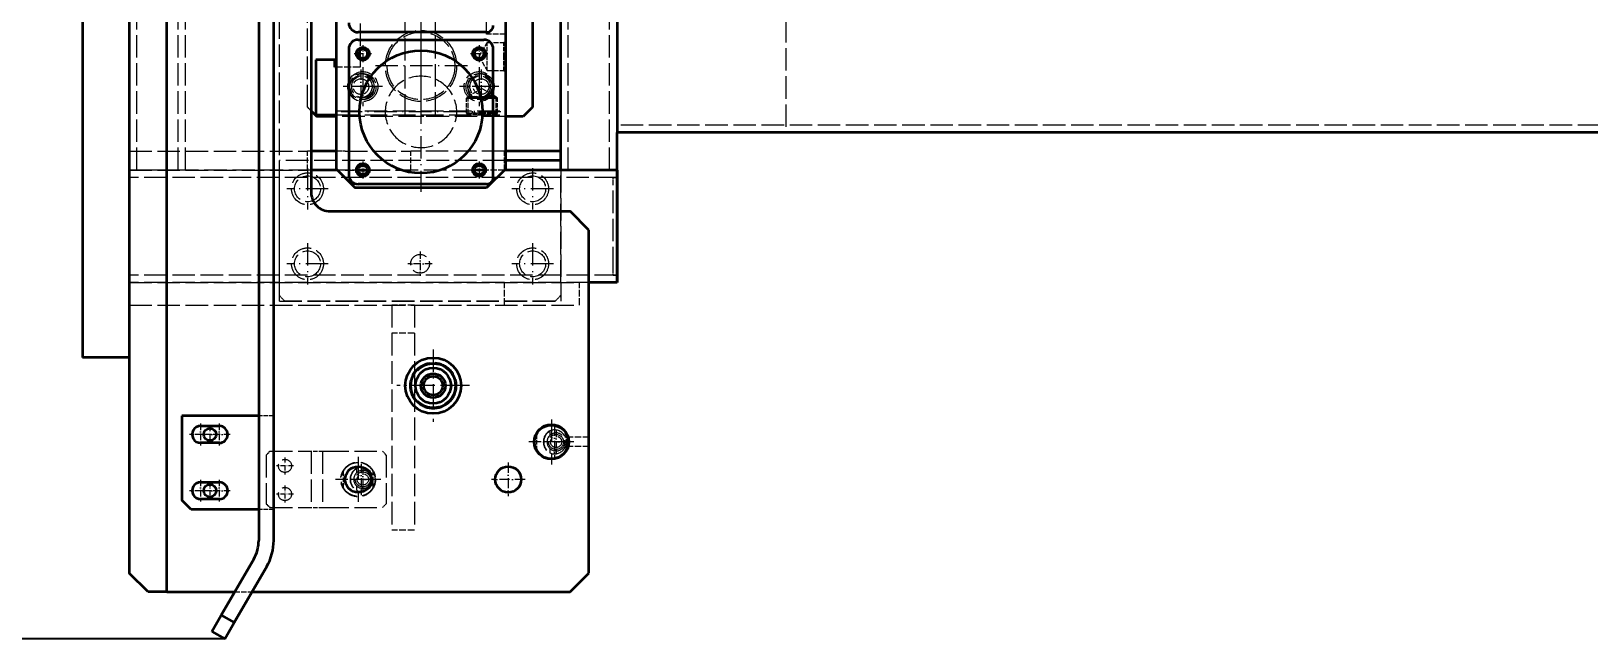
# Model space of a CAD drawing. Extents: x 0 to 18500, y -51 to 3802.
# Drawn here: x 1133 to 1964, y 2345 to 2670 of the extents above; entities that cross this region are included whole.
import ezdxf

# ---------------------------------------------------------------- set-up
doc = ezdxf.new("R2010")
doc.units = 0
doc.header["$MEASUREMENT"] = 0
for name, pattern in [('CENTER-HOKUTO', [23, 20, -1, 1, -1]), ('DASHDOT', [18.5, 12, -3, 0.5, -3]), ('DASHED', [15, 12, -3]), ('HIDDEN-HOKUTO', [3.8, 2.5, -1.3])]:
    doc.linetypes.add(name, pattern=pattern)
doc.layers.get('0').update_dxf_attribs({"linetype": 'CONTINUOUS'})
doc.layers.get('DEFPOINTS').update_dxf_attribs({"linetype": 'CONTINUOUS'})
for name, color, linetype in [('AM_7', 2, 'CENTER-HOKUTO'), ('AM_HID', 1, 'HIDDEN-HOKUTO'), ('WORD_DIM', 253, 'CONTINUOUS')]:
    doc.layers.add(name, color=color, linetype=linetype)
doc.styles.get("Standard").update_dxf_attribs({"font": 'romans.shx', "bigfont": 'bigfont.shx'})
doc.dimstyles.new('1-8', dxfattribs={"dimscale": 8, "dimtxt": 3.5, "dimasz": 3, "dimexe": 1, "dimexo": 0, "dimgap": 1, "dimtad": 3, "dimdsep": 46, "dimtxsty": 'Standard', "dimblk1": 'OPEN', "dimblk2": 'OPEN', "dimsah": 1, "dimcen": 0, "dimclrd": 256, "dimclre": 256, "dimclrt": 3, "dimadec": 0, "dimazin": 0, "dimtfac": 1, "dimtmove": 0, "dimatfit": 3, "dimldrblk": 'OPEN', "dimfxl": 0, "dimtolj": 1, "dimtzin": 0, "dimarcsym": 0})

# ---------------------------------------------------------------- blocks, each defined once
blk = doc.blocks.new('_OPEN')
at = {"color": 0}
for p, q in [((-1, 0.167), (0, 0)), ((-1, -0.167), (0, 0)), ((0, 0), (-1, 0))]:
    blk.add_line(p, q, dxfattribs=at)
blk = doc.blocks.new('*D1560')
at = {"layer": 'DEFPOINTS', "color": 0, "linetype": 'Continuous'}
for p in [(1359.89, 3445), (800.9, 2345.46), (1236.62, 2345.46)]:
    blk.add_point(p, dxfattribs=at)
at = {"layer": 'WORD_DIM', "linetype": 'Continuous', "lineweight": -2}
for p, q in [((1359.89, 3445), (792.9, 3445)), ((800.9, 3421), (800.9, 2369.46)), ((1236.62, 2345.46), (792.9, 2345.46))]:
    blk.add_line(p, q, dxfattribs=at)
at = {"layer": 'WORD_DIM', "linetype": 'Continuous', "lineweight": -2, "xscale": 24, "yscale": 24, "zscale": 24}
for p, rotation in [((800.9, 3445), 90), ((800.9, 2345.46), 270)]:
    blk.add_blockref('_OPEN', p, dxfattribs=dict(at, rotation=rotation))
at = {"layer": 'WORD_DIM', "color": 3, "linetype": 'Continuous', "insert": (778.9, 2895.23), "char_height": 28, "attachment_point": 5, "rotation": 90}
blk.add_mtext('\\A1;1100', dxfattribs=at)

msp = doc.modelspace()

# ---------------------------------------------------------------- linework, layer by layer
at = {"color": 7, "lineweight": 35}
for p, q in [((1282.625, 3165.49167), (1282.62427, 2583.49167)), ((1254.62488, 3150.49167), (1254.6239, 2397.99423)), ((1262.6239, 2397.99423), (1262.62488, 3150.49167)), ((1296.12439, 2595.99167), (1296.125, 3142.99167)), ((1386.125, 3142.99155), (1386.12439, 2595.99155)), ((1415.62476, 2595.49142), (1415.62549, 3145.49142)), ((1400.62549, 3111.99142), (1400.62488, 2628.99142)), ((1185.62464, 2890.49191), (1185.62403, 2380.49173)), ((1205.62403, 2370.49173), (1205.62451, 2795.49167)), ((1160.62427, 2705.49179), (1160.62415, 2655.49179)), ((1185.62427, 2705.49179), (1185.62415, 2655.49179)), ((1376.12439, 2668.99155), (1307.62439, 2668.99155)), ((1445.62488, 2669.49142), (1445.62476, 2621.49142)), ((1302.62439, 2659.99155), (1302.62439, 2592.99155)), ((1307.62439, 2664.99155), (1374.62439, 2664.99155)), ((1379.62439, 2591.49155), (1379.62439, 2659.99155)), ((1160.62427, 2655.49179), (1160.62415, 2495.49179)), ((1185.62427, 2655.49179), (1185.62415, 2495.49173)), ((1285.12464, 2654.34164), (1285.12464, 2624.99167)), ((1445.62476, 2595.49142), (1445.62488, 2615.49142)), ((2389.62464, 2615.4902), (1445.62488, 2615.49142)), ((1415.625, 2605.49142), (1386.12415, 2605.49142)), ((1415.62488, 2600.49142), (1386.12427, 2600.49142)), ((1445.62476, 2595.49142), (1385.62415, 2595.49142)), ((1376.12439, 2585.99155), (1306.12439, 2585.99155)), ((1376.12439, 2587.99155), (1307.62439, 2587.99155)), ((1445.62464, 2589.49142), (1445.62464, 2541.49142)), ((1445.62464, 2542.49142), (1445.62476, 2588.49142)), ((1292.62427, 2573.49167), (1420.62427, 2573.49142)), ((1430.62403, 2380.49142), (1430.62427, 2563.49142)), ((1185.62415, 2495.49173), (1160.62415, 2495.49179)), ((1213.62415, 2464.49173), (1213.62403, 2419.49173)), ((1252.62415, 2464.49167), (1213.62415, 2464.49173)), ((1252.62403, 2414.49167), (1218.62403, 2414.49173)), ((1251.94434, 2387.99423), (1234.69568, 2358.11862)), ((1241.62378, 2354.11862), (1258.87256, 2383.99423)), ((1205.62403, 2370.49173), (1241.83911, 2370.49167)), ((1251.07679, 2370.49167), (1420.62403, 2370.49149))]:
    msp.add_line(p, q, dxfattribs=at)
at = {"color": 7, "lineweight": 35, "ltscale": 0.15}
for p, q in [((1445.62488, 2675.49142), (1445.62488, 2669.49142)), ((1445.62488, 2621.49142), (1445.62488, 2615.49142)), ((1445.62476, 2595.49142), (1445.62476, 2589.49142)), ((1445.62464, 2541.49142), (1445.62464, 2535.49142))]:
    msp.add_line(p, q, dxfattribs=at)
at = {"color": 7, "lineweight": 35, "ltscale": 0.25}
for p, q in [((1295.12464, 2654.34164), (1285.12464, 2654.34164)), ((1223.62415, 2458.99173), (1233.62415, 2458.99167)), ((1233.62415, 2449.99167), (1223.62415, 2449.99173)), ((1223.62403, 2428.99173), (1233.62403, 2428.99167)), ((1233.62403, 2419.99167), (1223.62403, 2419.99173)), ((1205.62403, 2370.49173), (1195.62403, 2370.49173))]:
    msp.add_line(p, q, dxfattribs=at)
at = {"color": 7, "lineweight": 35, "ltscale": 0.1}
for p, q in [((1295.12464, 2650.34164), (1295.12464, 2654.34164)), ((1445.62488, 2591.49142), (1445.62488, 2595.49142))]:
    msp.add_line(p, q, dxfattribs=at)
at = {"color": 7, "lineweight": 35, "ltscale": 0.024994}
msp.add_line((1296.12439, 2650.34164), (1295.12464, 2650.34164), dxfattribs=at)
at = {"color": 7, "lineweight": 35, "ltscale": 0.106092}
msp.add_line((1282.62415, 2626.99228), (1285.62488, 2623.99155), dxfattribs=at)
at = {"color": 7, "lineweight": 35, "ltscale": 0.274994}
msp.add_line((1285.12464, 2624.99167), (1296.12439, 2624.99155), dxfattribs=at)
at = {"color": 7, "lineweight": 35, "ltscale": 0.262488}
msp.add_line((1296.12439, 2623.99155), (1285.62488, 2623.99155), dxfattribs=at)
at = {"color": 7, "lineweight": 35, "ltscale": 0.237512}
msp.add_line((1395.62488, 2623.99142), (1386.12439, 2623.99142), dxfattribs=at)
at = {"color": 7, "lineweight": 35, "ltscale": 0.176777}
for p, q in [((1400.62488, 2628.99142), (1395.62488, 2623.99142)), ((1218.62403, 2414.49173), (1213.62403, 2419.49173))]:
    msp.add_line(p, q, dxfattribs=at)
at = {"color": 7, "lineweight": 35, "ltscale": 0.337488}
msp.add_line((1296.12439, 2605.49155), (1282.62488, 2605.49167), dxfattribs=at)
at = {"color": 7, "lineweight": 35, "ltscale": 0.350006}
msp.add_line((1296.62439, 2595.49155), (1282.62415, 2595.49155), dxfattribs=at)
at = {"color": 7, "lineweight": 35, "ltscale": 0.349924}
msp.add_line((1296.62183, 2595.49155), (1282.62488, 2595.49167), dxfattribs=at)
at = {"color": 7, "lineweight": 35, "ltscale": 0.353556}
msp.add_line((1296.12439, 2595.99167), (1306.12439, 2585.99155), dxfattribs=at)
at = {"color": 7, "lineweight": 35, "ltscale": 0.122925}
for p, q in [((1312.58277, 2595.49155), (1307.66577, 2595.49155)), ((1307.6659, 2595.49155), (1312.58289, 2595.49155)), ((1374.58277, 2595.49155), (1369.66577, 2595.49155)), ((1374.58289, 2595.49155), (1369.6659, 2595.49155))]:
    msp.add_line(p, q, dxfattribs=at)
at = {"color": 7, "lineweight": 35, "ltscale": 0.353553}
for p, q in [((1386.12439, 2595.99155), (1376.12439, 2585.99155)), ((1430.62427, 2563.49142), (1420.62427, 2573.49142)), ((1195.62403, 2370.49173), (1185.62403, 2380.49173))]:
    msp.add_line(p, q, dxfattribs=at)
at = {"color": 7, "lineweight": 35, "ltscale": 0.075}
for p, q in [((1445.62476, 2588.49142), (1445.62476, 2591.49142)), ((1445.62464, 2539.49142), (1445.62464, 2542.49142))]:
    msp.add_line(p, q, dxfattribs=at)
at = {"color": 7, "lineweight": 35, "ltscale": 0.375012}
msp.add_line((1445.62464, 2535.49142), (1430.62415, 2535.49142), dxfattribs=at)
at = {"color": 7, "lineweight": 35, "ltscale": 0.100002}
msp.add_line((1445.62488, 2535.49136), (1445.62488, 2539.49142), dxfattribs=at)
at = {"color": 7, "lineweight": 35, "ltscale": 0.05}
for p, q in [((1254.62415, 2464.49167), (1252.62415, 2464.49167)), ((1254.62403, 2414.49167), (1252.62403, 2414.49167))]:
    msp.add_line(p, q, dxfattribs=at)
at = {"color": 7, "lineweight": 35, "ltscale": 0.353552}
msp.add_line((1420.62403, 2370.49149), (1430.62403, 2380.49142), dxfattribs=at)
at = {"color": 7, "lineweight": 35, "ltscale": 0.249999}
msp.add_line((1229.69568, 2349.4584), (1234.69568, 2358.11862), dxfattribs=at)
at = {"color": 7, "lineweight": 35, "ltscale": 0.199998}
msp.add_line((1234.69568, 2358.11862), (1241.62378, 2354.11862), dxfattribs=at)
at = {"color": 7, "lineweight": 35, "ltscale": 0.249998}
msp.add_line((1236.6239, 2345.4584), (1241.62378, 2354.11862), dxfattribs=at)
at = {"color": 7, "lineweight": 35, "ltscale": 0.2}
msp.add_line((1229.69568, 2349.4584), (1236.6239, 2345.4584), dxfattribs=at)
at = {"color": 7, "lineweight": 35}
for centre, radius in [((1310.12439, 2657.49155), 3.5), ((1310.12439, 2657.49155), 2.4585), ((1341.12439, 2626.49155), 32.75), ((1372.12439, 2657.49155), 3.5), ((1372.12439, 2657.49155), 2.4585), ((1310.12439, 2595.49155), 3.5), ((1372.12439, 2595.49155), 3.5), ((1310.12439, 2595.49155), 2.4585), ((1372.12439, 2595.49155), 2.4585), ((1347.62415, 2480.49155), 14.9), ((1347.62415, 2480.49155), 12.01325), ((1347.62415, 2480.49155), 9.5), ((1347.62415, 2480.49155), 6.5), ((1347.62415, 2480.49155), 5.053), ((1228.62415, 2454.49173), 3.3235), ((1410.62415, 2450.49149), 9.25), ((1410.62415, 2450.49149), 9), ((1307.62415, 2430.49161), 6.9175), ((1387.62415, 2430.49149), 6.9175), ((1228.62415, 2424.49173), 3.3235)]:
    msp.add_circle(centre, radius, dxfattribs=at)
for centre, radius, start, end in [((1307.62439, 2673.99155), 5, 179.99992305, 269.99992919), ((1376.12439, 2672.49155), 3.5, 269.99992919, 359.99992958), ((1307.62439, 2659.99155), 5, 89.99992737, 179.99992305), ((1374.62439, 2659.99155), 5, 359.99992959, 89.99992737), ((1307.62439, 2592.99155), 5, 179.99992305, 269.99992919), ((1376.12439, 2591.49155), 3.5, 269.99992919, 359.99992958), ((1292.62427, 2583.49167), 10, 179.99992305, 269.99992919), ((1223.62415, 2454.49173), 4.5, 89.99992737, 269.99992919), ((1233.62415, 2454.49167), 4.5, 269.99992919, 89.99992737), ((1223.62403, 2424.49173), 4.5, 89.99992737, 269.99992919), ((1233.62403, 2424.49167), 4.5, 269.99992919, 89.99992737), ((1234.6239, 2397.99429), 20, 329.99993086, 359.99992955), ((1234.6239, 2397.99429), 28, 329.99993086, 359.99992955)]:
    msp.add_arc(centre, radius, start, end, dxfattribs=at)
at = {"layer": 'AM_7', "color": 2, "linetype": 'DASHDOT', "lineweight": 13}
for p, q in [((1341.12439, 2750.06662), (1341.12439, 2664.9166)), ((1341.12488, 2675.6915), (1341.12488, 2626.29147)), ((1341.12439, 2669.06662), (1341.12439, 2583.9166)), ((1310.12488, 2650.39157), (1310.12488, 2629.59152)), ((1365.82483, 2650.99155), (1316.42493, 2650.99155)), ((1372.12488, 2650.39145), (1372.12488, 2629.59152)), ((1320.52491, 2639.99155), (1299.72486, 2639.99155)), ((1382.52491, 2639.99155), (1361.72486, 2639.99155)), ((1383.69934, 2626.49155), (1298.54932, 2626.49155)), ((1280.625, 2596.5416), (1280.625, 2574.44162)), ((1400.625, 2596.54147), (1400.625, 2574.4415)), ((1291.67493, 2585.49155), (1269.57495, 2585.49155)), ((1411.67493, 2585.49142), (1389.57495, 2585.49142)), ((1280.62488, 2556.5416), (1280.62488, 2534.44162)), ((1400.62488, 2556.54147), (1400.62488, 2534.44144)), ((1291.67493, 2545.49161), (1269.57495, 2545.49161)), ((1411.67493, 2545.49142), (1389.57495, 2545.49142)), ((1347.62415, 2499.86154), (1347.62415, 2461.12155)), ((1366.99414, 2480.49155), (1328.25415, 2480.49155)), ((1410.62415, 2462.51645), (1410.62415, 2438.46646)), ((1422.64917, 2450.49149), (1398.59912, 2450.49149)), ((1307.62415, 2442.51657), (1307.62415, 2418.46658)), ((1319.64917, 2430.49161), (1295.59925, 2430.49161))]:
    msp.add_line(p, q, dxfattribs=at)
at = {"layer": 'AM_7', "color": 2, "linetype": 'DASHDOT', "lineweight": 13, "ltscale": 0.227499}
for p, q in [((1314.67444, 2657.49155), (1305.57447, 2657.49155)), ((1310.12439, 2662.0416), (1310.12439, 2652.94162)), ((1376.67444, 2657.49155), (1367.57447, 2657.49155)), ((1372.12439, 2662.04147), (1372.12439, 2652.9415)), ((1310.12439, 2600.0416), (1310.12439, 2590.94162)), ((1372.12439, 2600.04147), (1372.12439, 2590.9415)), ((1314.67432, 2595.49155), (1305.57434, 2595.49155)), ((1376.67432, 2595.49155), (1367.57434, 2595.49155)), ((1268.62415, 2442.25064), (1268.62415, 2433.15067)), ((1268.62415, 2427.25064), (1268.62415, 2418.15067))]:
    msp.add_line(p, q, dxfattribs=at)
at = {"layer": 'AM_7', "color": 2, "linetype": 'DASHDOT', "lineweight": 13, "ltscale": 0.455002}
for p, q in [((1309.12464, 2649.09164), (1309.12464, 2630.89157)), ((1373.12464, 2649.09152), (1373.12464, 2630.89145)), ((1318.22461, 2639.99155), (1300.02454, 2639.99155)), ((1382.22461, 2639.99155), (1364.02454, 2639.99155))]:
    msp.add_line(p, q, dxfattribs=at)
at = {"layer": 'AM_7', "color": 2, "linetype": 'DASHDOT', "lineweight": 13, "ltscale": 0.325}
for p, q in [((1340.62488, 2551.99155), (1340.62488, 2538.99155)), ((1347.12488, 2545.49155), (1334.12488, 2545.49155))]:
    msp.add_line(p, q, dxfattribs=at)
at = {"layer": 'AM_7', "color": 2, "linetype": 'DASHDOT', "lineweight": 13, "ltscale": 0.2925}
for p, q in [((1223.62415, 2460.34171), (1223.62415, 2448.64169)), ((1233.62415, 2460.34171), (1233.62415, 2448.64169)), ((1223.62403, 2430.34171), (1223.62403, 2418.64169)), ((1233.62403, 2430.34171), (1233.62403, 2418.64169))]:
    msp.add_line(p, q, dxfattribs=at)
at = {"layer": 'AM_7', "color": 2, "linetype": 'DASHDOT', "lineweight": 13, "ltscale": 0.216026}
for p, q in [((1228.62415, 2458.81223), (1228.62415, 2450.17117)), ((1228.62415, 2428.81223), (1228.62415, 2420.17117))]:
    msp.add_line(p, q, dxfattribs=at)
at = {"layer": 'AM_7', "color": 2, "linetype": 'DASHDOT', "lineweight": 13, "ltscale": 0.416}
for p, q in [((1412.22425, 2458.81149), (1412.22425, 2442.17148)), ((1420.54419, 2450.49149), (1403.90418, 2450.49149)), ((1309.22425, 2438.81161), (1309.22425, 2422.1716))]:
    msp.add_line(p, q, dxfattribs=at)
at = {"layer": 'AM_7', "color": 2, "linetype": 'DASHDOT', "lineweight": 13, "ltscale": 0.292502}
for p, q in [((1229.47412, 2454.49173), (1217.77405, 2454.49173)), ((1239.47412, 2454.49167), (1227.77405, 2454.49167)), ((1229.47412, 2424.49173), (1217.77405, 2424.49173)), ((1239.47412, 2424.49167), (1227.77405, 2424.49167))]:
    msp.add_line(p, q, dxfattribs=at)
at = {"layer": 'AM_7', "color": 2, "linetype": 'DASHDOT', "lineweight": 13, "ltscale": 0.216028}
msp.add_line((1232.94471, 2454.49173), (1224.30359, 2454.49173), dxfattribs=at)
at = {"layer": 'AM_7', "color": 2, "linetype": 'DASHDOT', "lineweight": 13, "ltscale": 0.313626}
msp.add_line((1419.39673, 2450.49149), (1406.85169, 2450.49149), dxfattribs=at)
at = {"layer": 'AM_7', "color": 2, "linetype": 'DASHDOT', "lineweight": 13, "ltscale": 0.313625}
for p, q in [((1413.12427, 2456.76395), (1413.12427, 2444.21896)), ((1310.12427, 2436.76407), (1310.12427, 2424.21909))]:
    msp.add_line(p, q, dxfattribs=at)
at = {"layer": 'AM_7', "color": 2, "linetype": 'DASHDOT', "lineweight": 13, "ltscale": 0.227502}
for p, q in [((1273.1742, 2437.70065), (1264.0741, 2437.70065)), ((1273.1742, 2422.70065), (1264.0741, 2422.70065))]:
    msp.add_line(p, q, dxfattribs=at)
at = {"layer": 'AM_7', "color": 2, "linetype": 'DASHDOT', "lineweight": 13, "ltscale": 0.449638}
msp.add_line((1387.62415, 2439.48428), (1387.62415, 2421.49875), dxfattribs=at)
at = {"layer": 'AM_7', "color": 2, "linetype": 'DASHDOT', "lineweight": 13, "ltscale": 0.216025}
msp.add_line((1232.94458, 2424.49173), (1224.30359, 2424.49173), dxfattribs=at)
at = {"layer": 'AM_7', "color": 2, "linetype": 'DASHDOT', "lineweight": 13, "ltscale": 0.415997}
msp.add_line((1317.54419, 2430.49161), (1300.9043, 2430.49161), dxfattribs=at)
at = {"layer": 'AM_7', "color": 2, "linetype": 'DASHDOT', "lineweight": 13, "ltscale": 0.313623}
msp.add_line((1316.39673, 2430.49161), (1303.85181, 2430.49161), dxfattribs=at)
at = {"layer": 'AM_7', "color": 2, "linetype": 'DASHDOT', "lineweight": 13, "ltscale": 0.449637}
msp.add_line((1396.61682, 2430.49149), (1378.63135, 2430.49149), dxfattribs=at)
at = {"layer": 'AM_HID', "color": 1, "linetype": 'DASHED', "lineweight": 13}
for p, q in [((1211.62476, 2595.49167), (1211.62549, 3145.49167)), ((1215.62476, 2595.49167), (1215.62549, 3145.49167)), ((1419.62476, 2595.49142), (1419.62549, 3145.49142)), ((1441.62476, 2595.49142), (1441.62549, 3145.49142)), ((1265.625, 2605.49167), (1265.62561, 3135.49167)), ((1332.62488, 2623.99155), (1332.62549, 3116.99155)), ((1348.62549, 3116.99155), (1348.62488, 2623.99155)), ((1280.62488, 2628.99155), (1280.62549, 3111.99155)), ((1189.62476, 2595.49167), (1189.62513, 2890.49203)), ((1376.12464, 2667.99155), (1376.12476, 2695.82907)), ((1308.62464, 2673.64157), (1308.62464, 2650.34152)), ((1445.62488, 2615.49142), (1445.62488, 2675.49142)), ((1535.625, 2675.4913), (1535.62488, 2615.4913)), ((1296.12439, 2624.99155), (1386.12464, 2624.99155)), ((1386.12439, 2623.99142), (1296.12439, 2623.99155)), ((1296.12451, 2626.99155), (1386.12451, 2626.99155)), ((2389.62464, 2619.4902), (1445.62488, 2619.49142)), ((1185.62439, 2605.49179), (1280.62439, 2605.49167)), ((1265.62488, 2528.49161), (1265.625, 2605.49167)), ((1265.62488, 2525.49161), (1265.62488, 2600.49167)), ((1386.12427, 2600.49142), (1265.62488, 2600.49167)), ((1300.62464, 2605.49155), (1335.62464, 2605.49155)), ((1385.62476, 2605.49142), (1335.62464, 2605.49155)), ((1185.62439, 2595.49179), (1280.62439, 2595.49167)), ((1282.62415, 2595.49155), (1185.62476, 2595.49167)), ((1445.62476, 2591.49142), (1185.62476, 2591.49167)), ((1369.66577, 2595.49155), (1312.58277, 2595.49155)), ((1312.58289, 2595.49155), (1335.62464, 2595.49155)), ((1369.6659, 2595.49155), (1335.62464, 2595.49155)), ((1415.62488, 2595.49142), (1415.62488, 2525.49142)), ((1415.62488, 2535.49142), (1415.62488, 2595.49142)), ((1443.62464, 2542.49142), (1443.62476, 2588.49142)), ((1185.62427, 2535.49173), (1425.62427, 2535.49142)), ((1445.62464, 2539.49142), (1185.62464, 2539.49173)), ((1430.62415, 2535.49142), (1185.62464, 2535.49173)), ((1265.62488, 2525.49161), (1415.62488, 2525.49142)), ((1412.62488, 2525.49142), (1268.62488, 2525.49161)), ((1185.62427, 2523.49173), (1425.62427, 2523.49142)), ((1325.62427, 2523.49161), (1325.62415, 2403.49161)), ((1337.62427, 2523.49155), (1337.62415, 2403.49155)), ((1258.62415, 2443.49167), (1258.62415, 2417.49167)), ((1260.62415, 2445.49167), (1280.62415, 2445.49161)), ((1282.62415, 2445.49161), (1282.62415, 2415.49161)), ((1288.62415, 2445.49161), (1288.62415, 2415.49161)), ((1290.62427, 2445.49161), (1320.62427, 2445.49161)), ((1322.62427, 2443.49161), (1322.62415, 2417.49161)), ((1260.62415, 2415.49167), (1280.62415, 2415.49161)), ((1290.62415, 2415.49161), (1320.62415, 2415.49161))]:
    msp.add_line(p, q, dxfattribs=at)
at = {"layer": 'AM_HID', "color": 1, "linetype": 'DASHED', "lineweight": 13, "ltscale": 0.25}
for p, q in [((1386.12464, 2667.99155), (1376.12464, 2667.99155)), ((1185.62439, 2595.49179), (1185.62439, 2605.49179)), ((1215.62476, 2595.49167), (1215.62476, 2605.49167)), ((1280.62439, 2595.49167), (1280.62439, 2605.49167)), ((1335.62464, 2595.49155), (1335.62464, 2605.49155)), ((1385.62476, 2595.49142), (1385.62476, 2605.49142))]:
    msp.add_line(p, q, dxfattribs=at)
at = {"layer": 'AM_HID', "color": 1, "linetype": 'DASHED', "lineweight": 13, "ltscale": 0.215784}
for p, q in [((1372.10901, 2655.99155), (1376.42469, 2663.46652)), ((1373.62464, 2639.00717), (1366.14966, 2634.6915)), ((1373.62476, 2639.00717), (1366.14978, 2634.6915)), ((1373.62476, 2639.00717), (1381.09973, 2634.6915))]:
    msp.add_line(p, q, dxfattribs=at)
at = {"layer": 'AM_HID', "color": 1, "linetype": 'DASHED', "lineweight": 13, "ltscale": 0.215785}
msp.add_line((1372.10913, 2655.99155), (1376.42493, 2663.46652), dxfattribs=at)
at = {"layer": 'AM_HID', "color": 1, "linetype": 'DASHED', "lineweight": 13, "ltscale": 0.186874}
for p, q in [((1376.42469, 2655.99155), (1376.42469, 2663.46652)), ((1376.42481, 2655.99155), (1376.42493, 2663.46652)), ((1385.2688, 2648.51645), (1385.2688, 2655.99142)), ((1366.14966, 2634.6915), (1373.62464, 2634.6915)), ((1366.14978, 2634.6915), (1373.62476, 2634.6915)), ((1373.62476, 2634.6915), (1381.09973, 2634.6915)), ((1366.14966, 2625.8475), (1373.62464, 2625.8475)), ((1373.62464, 2624.99155), (1366.14966, 2624.99155)), ((1366.14978, 2625.8475), (1373.62476, 2625.8475)), ((1373.62476, 2625.8475), (1381.09973, 2625.8475))]:
    msp.add_line(p, q, dxfattribs=at)
at = {"layer": 'AM_HID', "color": 1, "linetype": 'DASHED', "lineweight": 13, "ltscale": 0.2211}
for p, q in [((1376.42469, 2663.46652), (1385.26868, 2663.46652)), ((1376.42493, 2663.46652), (1385.26892, 2663.46652)), ((1376.42469, 2648.51645), (1385.26868, 2648.51645)), ((1376.42481, 2648.51645), (1385.2688, 2648.51645)), ((1366.14966, 2634.6915), (1366.14966, 2625.8475)), ((1366.14978, 2634.6915), (1366.14978, 2625.8475)), ((1381.09973, 2634.6915), (1381.09973, 2625.8475)), ((1381.09973, 2634.6915), (1381.09973, 2625.8475))]:
    msp.add_line(p, q, dxfattribs=at)
at = {"layer": 'AM_HID', "color": 1, "linetype": 'DASHED', "lineweight": 13, "ltscale": 0.030265}
for p, q in [((1385.26868, 2663.46652), (1386.12476, 2664.32248)), ((1385.26868, 2648.51645), (1386.12476, 2647.66049)), ((1385.2688, 2648.51645), (1386.12488, 2647.66049)), ((1366.14978, 2634.6915), (1365.2937, 2633.83554)), ((1366.14978, 2625.8475), (1365.2937, 2624.99155)), ((1366.14978, 2624.99155), (1365.2937, 2625.8475)), ((1381.09973, 2625.8475), (1381.95569, 2624.99142))]:
    msp.add_line(p, q, dxfattribs=at)
at = {"layer": 'AM_HID', "color": 1, "linetype": 'DASHED', "lineweight": 13, "ltscale": 0.186877}
for p, q in [((1385.26868, 2655.99142), (1385.26868, 2663.46652)), ((1385.2688, 2655.99142), (1385.26892, 2663.46652)), ((1376.42469, 2648.51645), (1376.42469, 2655.99155)), ((1376.42481, 2648.51645), (1376.42481, 2655.99155)), ((1385.26868, 2648.51645), (1385.26868, 2655.99155)), ((1366.14966, 2634.6915), (1373.62476, 2634.6915)), ((1373.62464, 2634.6915), (1381.09973, 2634.6915)), ((1373.62464, 2634.6915), (1381.09973, 2634.6915)), ((1373.62464, 2625.8475), (1381.09973, 2625.8475)), ((1381.09973, 2624.99155), (1373.62464, 2624.99155))]:
    msp.add_line(p, q, dxfattribs=at)
at = {"layer": 'AM_HID', "color": 1, "linetype": 'DASHED', "lineweight": 13, "ltscale": 0.030263}
for p, q in [((1385.26892, 2663.46652), (1386.12488, 2664.32248)), ((1366.14966, 2634.6915), (1365.2937, 2633.83554)), ((1381.09973, 2634.6915), (1381.95569, 2633.83554)), ((1381.09973, 2634.6915), (1381.95569, 2633.83554)), ((1366.14966, 2625.8475), (1365.2937, 2624.99155)), ((1366.14966, 2624.99155), (1365.2937, 2625.8475)), ((1381.09973, 2625.8475), (1381.95569, 2624.99155)), ((1381.09973, 2624.99155), (1381.95569, 2625.8475)), ((1381.09973, 2624.99155), (1381.95569, 2625.8475))]:
    msp.add_line(p, q, dxfattribs=at)
at = {"layer": 'AM_HID', "color": 1, "linetype": 'DASHED', "lineweight": 13, "ltscale": 0.312506}
msp.add_line((1308.62464, 2650.34152), (1296.12439, 2650.34164), dxfattribs=at)
at = {"layer": 'AM_HID', "color": 1, "linetype": 'DASHED', "lineweight": 13, "ltscale": 0.215787}
for p, q in [((1372.10901, 2655.99155), (1376.42469, 2648.51645)), ((1372.10913, 2655.99155), (1376.42481, 2648.51645)), ((1373.62464, 2639.00717), (1381.09973, 2634.6915))]:
    msp.add_line(p, q, dxfattribs=at)
at = {"layer": 'AM_HID', "color": 1, "linetype": 'DASHED', "lineweight": 13, "ltscale": 0.199701}
for p, q in [((1365.2937, 2625.8475), (1365.2937, 2633.83554)), ((1365.2937, 2625.8475), (1365.2937, 2633.83554)), ((1381.95569, 2625.8475), (1381.95569, 2633.83554)), ((1381.95569, 2625.8475), (1381.95569, 2633.83554))]:
    msp.add_line(p, q, dxfattribs=at)
at = {"layer": 'AM_HID', "color": 1, "linetype": 'DASHED', "lineweight": 13, "ltscale": 0.208273}
for p, q in [((1381.95569, 2633.83554), (1373.62476, 2633.83554)), ((1373.62464, 2625.8475), (1365.2937, 2625.8475)), ((1381.95569, 2625.8475), (1373.62476, 2625.8475))]:
    msp.add_line(p, q, dxfattribs=at)
at = {"layer": 'AM_HID', "color": 1, "linetype": 'DASHED', "lineweight": 13, "ltscale": 0.070685}
msp.add_line((1280.62488, 2628.99155), (1282.62415, 2626.99228), dxfattribs=at)
at = {"layer": 'AM_HID', "color": 1, "linetype": 'DASHED', "lineweight": 13, "ltscale": 0.4}
msp.add_line((1348.62488, 2623.99155), (1332.62488, 2623.99155), dxfattribs=at)
at = {"layer": 'AM_HID', "color": 1, "linetype": 'DASHED', "lineweight": 13, "ltscale": 0.208276}
for p, q in [((1373.62476, 2625.8475), (1365.2937, 2625.8475)), ((1381.95569, 2625.8475), (1373.62464, 2625.8475))]:
    msp.add_line(p, q, dxfattribs=at)
at = {"layer": 'AM_HID', "color": 1, "linetype": 'DASHED', "lineweight": 13, "ltscale": 0.05}
for p, q in [((1369.62464, 2624.99155), (1369.62464, 2626.99155)), ((1373.62464, 2624.99155), (1373.62464, 2626.99155)), ((1373.62464, 2624.99155), (1373.62464, 2626.99155)), ((1373.62476, 2624.99155), (1373.62476, 2626.99155)), ((1373.62476, 2624.99155), (1373.62476, 2626.99155)), ((1377.62464, 2624.99155), (1377.62464, 2626.99155)), ((1443.62476, 2591.49142), (1445.62476, 2591.49142)), ((1443.62464, 2539.49142), (1445.62464, 2539.49142)), ((1288.62427, 2445.49161), (1290.62427, 2445.49161)), ((1288.62415, 2415.49161), (1290.62415, 2415.49161))]:
    msp.add_line(p, q, dxfattribs=at)
at = {"layer": 'AM_HID', "color": 1, "linetype": 'DASHED', "lineweight": 13, "ltscale": 0.050009}
for p, q in [((1282.62488, 2605.49167), (1280.62451, 2605.49167)), ((1282.62488, 2595.49167), (1280.62451, 2595.49167))]:
    msp.add_line(p, q, dxfattribs=at)
at = {"layer": 'AM_HID', "color": 1, "linetype": 'DASHED', "lineweight": 13, "ltscale": 0.112506}
msp.add_line((1300.62464, 2605.49155), (1296.12439, 2605.49155), dxfattribs=at)
at = {"layer": 'AM_HID', "color": 1, "linetype": 'DASHED', "lineweight": 13, "ltscale": 0.012482}
msp.add_line((1386.12415, 2605.49142), (1385.62488, 2605.49142), dxfattribs=at)
at = {"layer": 'AM_HID', "color": 1, "linetype": 'DASHED', "lineweight": 13, "ltscale": 0.15}
for p, q in [((1191.62476, 2595.49167), (1185.62476, 2595.49167)), ((1215.62476, 2595.49167), (1209.62476, 2595.49167)), ((1421.62476, 2595.49142), (1415.62476, 2595.49142)), ((1445.62476, 2595.49142), (1439.62476, 2595.49142))]:
    msp.add_line(p, q, dxfattribs=at)
at = {"layer": 'AM_HID', "color": 1, "linetype": 'DASHED', "lineweight": 13, "ltscale": 0.45}
for p, q in [((1209.62476, 2595.49167), (1191.62476, 2595.49167)), ((1439.62476, 2595.49142), (1421.62476, 2595.49142))]:
    msp.add_line(p, q, dxfattribs=at)
at = {"layer": 'AM_HID', "color": 1, "linetype": 'DASHED', "lineweight": 13, "ltscale": 0.10007}
msp.add_line((1300.62464, 2595.49155), (1296.62183, 2595.49155), dxfattribs=at)
at = {"layer": 'AM_HID', "color": 1, "linetype": 'DASHED', "lineweight": 13, "ltscale": 0.276035}
for p, q in [((1307.66577, 2595.49155), (1296.62439, 2595.49155)), ((1385.62415, 2595.49142), (1374.58277, 2595.49155))]:
    msp.add_line(p, q, dxfattribs=at)
at = {"layer": 'AM_HID', "color": 1, "linetype": 'DASHED', "lineweight": 13, "ltscale": 0.176031}
msp.add_line((1300.62464, 2595.49155), (1307.6659, 2595.49155), dxfattribs=at)
at = {"layer": 'AM_HID', "color": 1, "linetype": 'DASHED', "lineweight": 13, "ltscale": 0.276047}
msp.add_line((1385.62476, 2595.49142), (1374.58289, 2595.49155), dxfattribs=at)
at = {"layer": 'AM_HID', "color": 1, "linetype": 'DASHED', "lineweight": 13, "ltscale": 0.075}
for p, q in [((1443.62476, 2588.49142), (1443.62476, 2591.49142)), ((1443.62464, 2539.49142), (1443.62464, 2542.49142))]:
    msp.add_line(p, q, dxfattribs=at)
at = {"layer": 'AM_HID', "color": 1, "linetype": 'DASHED', "lineweight": 13, "ltscale": 0.3}
for p, q in [((1185.62427, 2523.49173), (1185.62427, 2535.49173)), ((1385.62476, 2523.49149), (1385.62476, 2535.49149)), ((1425.62427, 2523.49142), (1425.62427, 2535.49142)), ((1337.62427, 2523.49155), (1325.62427, 2523.49161)), ((1337.62451, 2508.49155), (1325.62451, 2508.49155)), ((1337.62415, 2403.49155), (1325.62415, 2403.49161))]:
    msp.add_line(p, q, dxfattribs=at)
at = {"layer": 'AM_HID', "color": 1, "linetype": 'DASHED', "lineweight": 13, "ltscale": 0.175}
msp.add_line((1415.62488, 2535.49142), (1415.62488, 2528.49142), dxfattribs=at)
at = {"layer": 'AM_HID', "color": 1, "linetype": 'DASHED', "lineweight": 13, "ltscale": 0.106066}
for p, q in [((1268.62488, 2525.49161), (1265.62488, 2528.49161)), ((1412.62488, 2525.49142), (1415.62488, 2528.49142))]:
    msp.add_line(p, q, dxfattribs=at)
at = {"layer": 'AM_HID', "color": 1, "linetype": 'DASHED', "lineweight": 13, "ltscale": 0.2}
for p, q in [((1262.62415, 2464.49167), (1254.62415, 2464.49167)), ((1280.62415, 2445.49161), (1288.62415, 2445.49161)), ((1262.62403, 2414.49167), (1254.62403, 2414.49167)), ((1280.62415, 2415.49161), (1288.62415, 2415.49161))]:
    msp.add_line(p, q, dxfattribs=at)
at = {"layer": 'AM_HID', "color": 1, "linetype": 'DASHED', "lineweight": 13, "ltscale": 0.206155}
for p, q in [((1402.62415, 2454.61459), (1402.62415, 2446.36838)), ((1418.62415, 2446.36838), (1418.62415, 2454.61459)), ((1299.62427, 2434.61472), (1299.62427, 2426.3685)), ((1315.62415, 2426.3685), (1315.62427, 2434.61472))]:
    msp.add_line(p, q, dxfattribs=at)
at = {"layer": 'AM_HID', "color": 1, "linetype": 'DASHED', "lineweight": 13, "ltscale": 0.004164}
for p, q in [((1409.95423, 2456.47537), (1409.95423, 2456.30881)), ((1409.95423, 2444.6741), (1409.95423, 2444.50754)), ((1306.95423, 2436.47549), (1306.95423, 2436.30893))]:
    msp.add_line(p, q, dxfattribs=at)
at = {"layer": 'AM_HID', "color": 1, "linetype": 'DASHED', "lineweight": 13, "ltscale": 0.054495}
for p, q in [((1409.95423, 2454.129), (1409.95423, 2456.30881)), ((1409.95423, 2444.6741), (1409.95423, 2446.85391)), ((1306.95423, 2434.12912), (1306.95423, 2436.30893)), ((1306.95423, 2424.67422), (1306.95423, 2426.85403))]:
    msp.add_line(p, q, dxfattribs=at)
at = {"layer": 'AM_HID', "color": 1, "linetype": 'DASHED', "lineweight": 13, "ltscale": 0.277066}
msp.add_line((1430.62415, 2452.94992), (1419.54151, 2452.94998), dxfattribs=at)
at = {"layer": 'AM_HID', "color": 1, "linetype": 'DASHED', "lineweight": 13, "ltscale": 0.070711}
for p, q in [((1258.62415, 2443.49167), (1260.62415, 2445.49167)), ((1322.62427, 2443.49161), (1320.62427, 2445.49161)), ((1258.62415, 2417.49167), (1260.62415, 2415.49167)), ((1322.62415, 2417.49161), (1320.62415, 2415.49161))]:
    msp.add_line(p, q, dxfattribs=at)
at = {"layer": 'AM_HID', "color": 1, "linetype": 'DASHED', "lineweight": 13, "ltscale": 0.277069}
msp.add_line((1430.62415, 2448.03293), (1419.54138, 2448.03299), dxfattribs=at)
at = {"layer": 'AM_HID', "color": 1, "linetype": 'DASHED', "lineweight": 13, "ltscale": 0.004163}
msp.add_line((1306.95423, 2424.67422), (1306.95423, 2424.50772), dxfattribs=at)
at = {"layer": 'AM_HID', "color": 1, "linetype": 'DASHED', "lineweight": 13, "ltscale": 0.230942}
msp.add_line((1241.83911, 2370.49167), (1251.07679, 2370.49167), dxfattribs=at)
at = {"layer": 'AM_HID', "color": 1, "linetype": 'DASHED', "lineweight": 13, "ltscale": 0.199998}
msp.add_line((1234.6958, 2358.11862), (1241.6239, 2354.11862), dxfattribs=at)
at = {"layer": 'AM_HID', "color": 1, "linetype": 'DASHED', "lineweight": 13}
for points in [[(1373.62476, 2633.83554), (1368.35828, 2633.83554), (1365.2937, 2633.83554), (1365.30396, 2633.83554), (1373.62464, 2633.83554)], [(1373.62464, 2633.83554), (1378.89099, 2633.83554), (1381.95569, 2633.83554), (1381.94544, 2633.83554), (1373.62476, 2633.83554)]]:
    msp.add_lwpolyline(points, dxfattribs=at)
msp.add_lwpolyline([(1373.62476, 2633.83554), (1368.3584, 2633.83554), (1365.29383, 2633.83554), (1365.30396, 2633.83554)], close=True, dxfattribs=at)
for centre, radius in [((1341.12488, 2650.99155), 19), ((1341.12464, 2650.99155), 18), ((1341.12464, 2650.99155), 18), ((1309.12451, 2639.99155), 7), ((1309.12464, 2639.99155), 7), ((1310.12488, 2639.99155), 8), ((1310.12488, 2639.99155), 7), ((1309.12451, 2639.99155), 5.9175), ((1310.12476, 2639.99155), 5.9175), ((1309.12439, 2639.99155), 4.188), ((1372.12488, 2639.99155), 8), ((1372.12488, 2639.99155), 7), ((1373.12451, 2639.99155), 7), ((1373.12464, 2639.99155), 7), ((1372.12476, 2639.99155), 5.9175), ((1373.12451, 2639.99155), 5.9175), ((1373.12439, 2639.99155), 4.188), ((1280.625, 2585.49155), 8.5), ((1280.62488, 2585.49155), 6.9175), ((1400.625, 2585.49142), 8.5), ((1400.62488, 2585.49142), 6.9175), ((1280.62488, 2545.49161), 8.5), ((1280.62488, 2545.49161), 6.9175), ((1340.62488, 2545.49155), 5), ((1340.62488, 2545.49155), 5), ((1400.62488, 2545.49142), 8.5), ((1400.62488, 2545.49142), 6.9175), ((1347.62415, 2480.49155), 12.5), ((1347.62415, 2480.49155), 12.5), ((1347.62415, 2480.49155), 11.5), ((1413.12427, 2450.49149), 4), ((1413.12427, 2450.49149), 3), ((1268.62415, 2437.70065), 3.5), ((1307.62415, 2430.49161), 9.25), ((1307.62415, 2430.49161), 9), ((1310.12427, 2430.49161), 4), ((1310.12427, 2430.49161), 3), ((1268.62415, 2422.70065), 3.5)]:
    msp.add_circle(centre, radius, dxfattribs=at)
for centre, radius, start, end in [((1341.12439, 2626.49155), 19.05, 118.64781713, 208.64781645), ((1341.12439, 2626.49155), 19.05, 118.64781713, 208.64781645), ((1341.12439, 2626.49155), 19.05, 28.64781804, 118.64781713), ((1341.12439, 2626.49155), 19.05, 28.64781804, 118.64781713), ((1341.12439, 2626.49155), 19.05, 298.64781895, 28.64781804), ((1341.12439, 2626.49155), 19.05, 298.64781895, 28.64781804), ((1341.12439, 2626.49155), 19.05, 208.64781645, 298.64781895), ((1341.12439, 2626.49155), 19.05, 208.64781645, 298.64781895), ((1413.12427, 2450.49149), 6.8, 119.83790929, 240.16195411), ((1413.12427, 2450.49149), 6.625, 118.58679622, 241.41306718), ((1413.12427, 2450.49149), 4.825, 131.07101598, 228.92884741), ((1412.22425, 2450.49149), 6.4, 247.16852608, 112.83133731), ((1413.12427, 2450.49149), 4.825, 228.92894304, 131.0709067), ((1310.12427, 2430.49161), 6.8, 119.83790929, 240.16195411), ((1310.12427, 2430.49161), 6.625, 118.58679622, 241.41306718), ((1310.12427, 2430.49161), 4.825, 131.07101598, 228.92884741), ((1309.22425, 2430.49161), 6.4, 247.16852608, 112.83133731), ((1310.12427, 2430.49161), 4.825, 228.92894304, 131.0709067)]:
    msp.add_arc(centre, radius, start, end, dxfattribs=at)

# ---------------------------------------------------------------- dimensions: what is measured, and where the dimension line sits
at = {"layer": 'WORD_DIM', "linetype": 'Continuous'}
dim = msp.add_linear_dim(base=(800.90123, 2345.4584), p1=(1359.8916, 3444.99753), p2=(1236.6239, 2345.4584), angle=90, dimstyle='1-8', override={"dimdec": 0}, dxfattribs=at)
dim.commit()
dim.dimension.update_dxf_attribs({"geometry": '*D1560', "text_midpoint": (778.90123, 2895.22797)})

doc.saveas('drawing.dxf')
